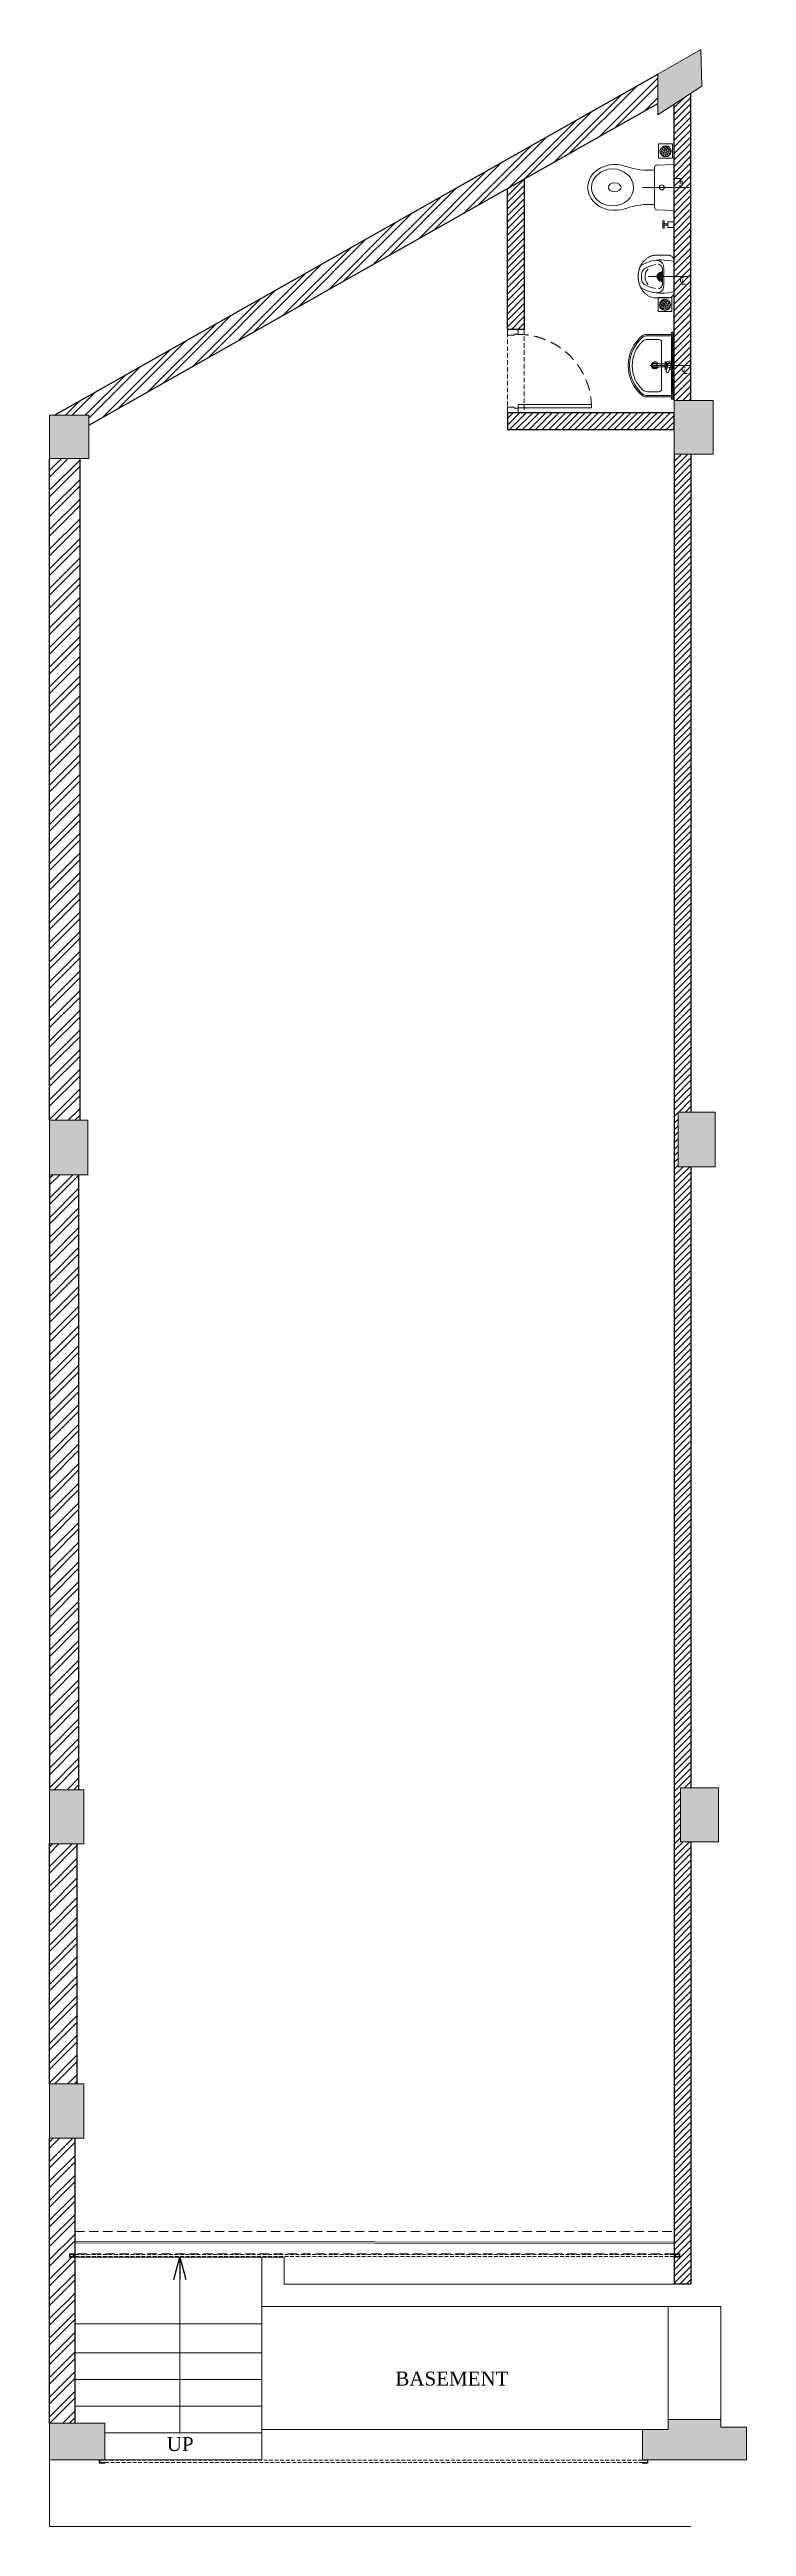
# Model space of a CAD drawing. Header units: feet. Extents: x 0 to 6266, y 0 to 22251.
import ezdxf

# ---------------------------------------------------------------- set-up
doc = ezdxf.new("R2010")
doc.units = ezdxf.units.FT
doc.header["$LTSCALE"] = 33
doc.header["$MEASUREMENT"] = 0
for name, pattern in [('a_p6_plan_L18$0$HIDDEN', [0.375, 0.25, -0.125]), ('CENTER', [2, 1.25, -0.25, 0.25, -0.25]), ('DOT2', [0.125, 0, -0.125]), ('HIDDEN', [9.525, 6.35, -3.175]), ('HIDDEN2', [4.7625, 3.175, -1.5875]), ('HIDDENX2', [0.75, 0.5, -0.25])]:
    doc.linetypes.add(name, pattern=pattern)
for name, color, linetype, lineweight in [('A EL4', 73, 'Continuous', 20), ('A TEXT', 142, 'Continuous', 9), ('A-COL', 243, 'Continuous', 9), ('A-Glazing', 4, 'Continuous', 20), ('A-shutter', 8, 'Continuous', 18), ('A-STAIR', 6, 'Continuous', 5), ('beam', 90, 'Continuous', 9), ('centerline-toilets', 2, 'CENTER', 13), ('column hatch', 5, 'Continuous', 0), ('Door', 2, 'Continuous', 13), ('ele', 252, 'Continuous', 13), ('Fhitting', 152, 'Continuous', 30), ('LENS-DOOR', 34, 'Continuous', 20), ('LENS_CURTAIN', 5, 'a_p6_plan_L18$0$HIDDEN', 9), ('LN-HATCH', 251, 'Continuous', 0), ('Mirror', 150, 'Continuous', 20), ('Panelling', 65, 'Continuous', 18), ('PARTITION', 22, 'Continuous', 30), ('rolling shutter', 1, 'Continuous', 5), ('Toilet', 5, 'Continuous', 9)]:
    doc.layers.add(name, color=color, linetype=linetype, lineweight=lineweight)
doc.layers.add('A-WALL', color=1, linetype='Continuous')
doc.styles.get("Standard").update_dxf_attribs({"font": 'GILC____.TTF'})
doc.dimstyles.new('1_50', dxfattribs={"dimscale": 0, "dimtxt": 150, "dimasz": 63, "dimexe": 63, "dimexo": 63, "dimgap": 63, "dimtad": 0, "dimdec": 0, "dimtxsty": 'Standard', "dimblk": 'ARCHTICK', "dimcen": 2.5, "dimdle": 63, "dimclrd": 9, "dimclre": 9, "dimclrt": 256, "dimadec": 0, "dimazin": 0, "dimtfac": 1, "dimtdec": 0, "dimtmove": 1, "dimatfit": 3, "dimldrblk": 'OPEN30', "dimfxl": 1, "dimlwd": 13, "dimlwe": 13, "dimarcsym": 0})

# ---------------------------------------------------------------- blocks, each defined once
blk = doc.blocks.new('*U9')
at = {"layer": 'A-shutter', "color": 5, "ltscale": 10}
for points in [[(41038450, -1561539), (41038450, -1561544), (41038405, -1561544), (41038405, -1561564), (41038450, -1561564), (41038450, -1561569), (41038400, -1561569), (41038400, -1561539)], [(41043837, -1561539), (41043837, -1561544), (41043882, -1561544), (41043882, -1561564), (41043837, -1561564), (41043837, -1561569), (41043887, -1561569), (41043887, -1561539)]]:
    blk.add_lwpolyline(points, close=True, dxfattribs=at)
at = {"layer": 'A-shutter', "color": 5, "linetype": 'HIDDENX2', "ltscale": 2}
blk.add_lwpolyline([(41038405, -1561544), (41038405, -1561564), (41043882, -1561564), (41043882, -1561544)], close=True, dxfattribs=at)
blk = doc.blocks.new('*U11')
at = {"layer": 'LENS-DOOR'}
for p, q in [((547492, 1778574), (547492, 1779235)), ((547523, 1779235), (547492, 1779235)), ((547523, 1779235), (547523, 1778574)), ((547447, 1778569), (547452, 1778569)), ((547447, 1778484), (547447, 1778569)), ((547452, 1778574), (547489, 1778574)), ((547452, 1778569), (547452, 1778574)), ((547489, 1778540), (547489, 1778574)), ((547489, 1778540), (547499, 1778540)), ((547523, 1778574), (547492, 1778574)), ((547499, 1778479), (547499, 1778540)), ((548145, 1778479), (548145, 1778540)), ((548156, 1778540), (548145, 1778540)), ((548192, 1778574), (548156, 1778574)), ((548156, 1778540), (548156, 1778574)), ((548192, 1778569), (548192, 1778574)), ((548197, 1778569), (548192, 1778569)), ((548197, 1778484), (548197, 1778569)), ((547447, 1778484), (547452, 1778484)), ((547452, 1778479), (547452, 1778484)), ((547452, 1778479), (547499, 1778479)), ((548192, 1778479), (548145, 1778479)), ((548192, 1778479), (548192, 1778484)), ((548197, 1778484), (548192, 1778484))]:
    blk.add_line(p, q, dxfattribs=at)
at = {"layer": 'LENS-DOOR', "color": 7, "linetype": 'HIDDEN2', "extrusion": (0, 0, -1)}
blk.add_ellipse((547492, 1778574), major_axis=(661, 0), ratio=1, start_param=-1.570791, end_param=0.051209, dxfattribs=at)
blk = doc.blocks.new('DLF-RSP-AR-CD-DWG-4DT-3113$0$X-TYPICAL TOILET UPPER FLOORS - 02$0$urinals')
at = {"layer": 'Toilet'}
for p, q in [((0, -16), (0, 8)), ((-46, -115), (46, -115)), ((0, -105), (0, -161))]:
    blk.add_line(p, q, dxfattribs=at)
blk.add_lwpolyline([(135, 0), (-135, 0, 0.036949), (-150, -116, 0.138094), (-100, -297, 0.221721), (-52, -318, 0.062656), (0, -325, 0.062656), (52, -318, 0.221721), (100, -297, 0.138094), (150, -116, 0.036949)], format="xyb", close=True, dxfattribs=at)
for centre, radius, start, end in [((-91, -153), 53.8, 148.4868, 188.6401), ((-94, -145), 47.1, 93.3708, 154.4824), ((-71, -150), 40.2, 106.7016, 169.725), ((414, -38), 538, 193.994, 204.5632), ((3, -1238), 1145, 90.1625, 95.0265), ((-51, -225), 119, 89.5454, 105.8857), ((0, -996), 891, 89.9918, 93.182), ((0, -115), 40, 167.428, 12.572), ((0, -115), 33, 164.1814, 15.8186), ((0, -115), 32, 163.6049, 16.3951), ((0, -115), 22.6, 155.6653, 24.3347), ((0, -115), 14.7, 139.9109, 40.0891), ((-3, -1238), 1145, 84.9735, 89.8375), ((0, -996), 891, 86.818, 90.0082), ((51, -225), 119, 74.1143, 90.4546), ((-414, -38), 538, 335.4368, 346.006), ((71, -150), 40.2, 10.275, 73.2984), ((94, -145), 47.1, 25.5176, 86.6292), ((91, -153), 53.8, 351.3599, 31.5132), ((-30, -241), 50, 204.5632, 250.4606), ((-2, -165), 97.6, 225, 270.9552), ((-2, -161), 135, 250.4606, 270.6492), ((2, -165), 97.6, 269.0448, 315), ((2, -161), 135, 269.3508, 289.5394), ((30, -241), 50, 289.5394, 335.4368)]:
    blk.add_arc(centre, radius, start, end, dxfattribs=at)
blk.add_open_spline([(135, 0), (105, 0), (76, 0), (-13, 0), (-73, 0), (-133, 0), (-133, 0), (-134, 0), (-134, 0), (-135, 0), (-135, 0), (-135, 0), (-135, 0), (-135, 0), (-135, 0), (-135, 0), (-135, 0), (-135, 0), (-135, 0), (-135, 0), (-135, 0), (-135, 0), (-135, 0), (-136, 0), (-136, 0), (-136, 0), (-137, 0), (-138, 0), (-138, 0), (-141, 0), (-142, 0), (-146, -1), (-149, -2), (-155, -3), (-158, -5), (-163, -7), (-166, -9), (-171, -13), (-173, -15), (-178, -19), (-180, -22), (-184, -27), (-185, -29), (-188, -35), (-189, -38), (-191, -43), (-191, -46), (-192, -50), (-192, -51), (-192, -52), (-192, -54), (-193, -56), (-193, -56), (-193, -57), (-193, -57), (-193, -57), (-193, -57), (-193, -57), (-193, -57), (-193, -57), (-193, -57), (-193, -58), (-193, -58), (-193, -58), (-193, -58), (-193, -58), (-193, -58), (-193, -58), (-193, -59), (-193, -59), (-193, -60), (-193, -61), (-193, -62), (-193, -65), (-193, -66), (-193, -72), (-193, -75), (-193, -86), (-193, -93), (-193, -114), (-193, -128), (-193, -146), (-193, -145), (-193, -149), (-193, -150), (-193, -154), (-193, -156), (-193, -159), (-193, -159), (-193, -159), (-193, -159), (-193, -160), (-193, -160), (-193, -160), (-193, -160), (-193, -160), (-193, -160), (-193, -160), (-193, -160), (-193, -160), (-193, -160), (-193, -160), (-193, -161), (-193, -161), (-193, -161), (-193, -162), (-193, -162), (-192, -164), (-192, -165), (-192, -168), (-192, -170), (-192, -176), (-191, -180), (-189, -191), (-188, -198), (-183, -212), (-180, -219), (-173, -233), (-169, -240), (-159, -253), (-154, -259), (-142, -271), (-136, -277), (-123, -287), (-115, -292), (-101, -301), (-93, -305), (-77, -311), (-69, -314), (-53, -319), (-44, -321), (-28, -323), (-20, -324), (-9, -325), (-7, -325), (-3, -325), (-1, -325), (2, -325), (4, -325), (8, -325), (11, -325), (21, -324), (27, -323), (42, -321), (50, -319), (67, -315), (75, -312), (92, -305), (100, -301), (115, -292), (123, -288), (136, -277), (143, -271), (155, -259), (160, -252), (170, -238), (174, -231), (181, -217), (184, -210), (188, -195), (190, -188), (191, -179), (191, -178), (192, -174), (192, -171), (192, -168), (192, -167), (192, -164), (192, -162), (192, -160), (192, -160), (192, -160), (192, -160), (192, -160), (192, -159), (192, -159), (192, -159), (192, -158), (192, -157), (192, -156), (192, -155), (192, -152), (192, -150), (192, -143), (192, -144), (192, -132), (192, -124), (192, -99), (192, -82), (192, -65), (192, -64), (192, -62), (192, -60), (192, -58), (192, -58), (192, -57), (192, -57), (192, -57), (192, -57), (192, -57), (192, -57), (192, -57), (192, -57), (192, -57), (192, -57), (192, -56), (192, -56), (192, -55), (192, -55), (192, -53), (192, -52), (192, -48), (191, -46), (190, -40), (189, -37), (186, -31), (184, -28), (180, -22), (178, -19), (173, -14), (170, -12), (164, -8), (161, -6), (155, -3), (151, -2), (145, -1), (142, 0), (137, 0), (136, 0), (135, 0)], degree=3, knots=[0, 0, 0, 0, 0.329607, 0.329607, 0.988822, 0.988822, 0.996691, 0.996691, 0.998638, 0.998638, 0.99992, 0.99992, 1.000227, 1.000227, 1.000534, 1.000534, 1.001148, 1.001148, 1.002375, 1.002375, 1.00483, 1.00483, 1.009739, 1.009739, 1.019558, 1.019558, 1.039196, 1.039196, 1.078472, 1.078472, 1.157024, 1.157024, 1.314128, 1.314128, 1.471232, 1.471232, 1.628335, 1.628335, 1.785439, 1.785439, 1.942543, 1.942543, 2.099647, 2.099647, 2.256751, 2.256751, 2.413855, 2.413855, 2.450944, 2.450944, 2.525122, 2.525122, 2.556641, 2.556641, 2.563699, 2.563699, 2.567479, 2.567479, 2.57001, 2.57001, 2.570783, 2.570783, 2.572328, 2.572328, 2.573873, 2.573873, 2.576964, 2.576964, 2.583145, 2.583145, 2.595507, 2.595507, 2.620232, 2.620232, 2.669681, 2.669681, 2.76858, 2.76858, 2.966376, 2.966376, 3.36197, 3.36197, 3.45996, 3.45996, 3.491387, 3.491387, 3.554241, 3.554241, 3.562213, 3.562213, 3.566829, 3.566829, 3.570018, 3.570018, 3.570684, 3.570684, 3.571294, 3.571294, 3.571904, 3.571904, 3.573124, 3.573124, 3.575564, 3.575564, 3.580444, 3.580444, 3.590203, 3.590203, 3.609723, 3.609723, 3.648762, 3.648762, 3.72684, 3.72684, 3.861362, 3.861362, 3.995884, 3.995884, 4.130406, 4.130406, 4.264928, 4.264928, 4.39945, 4.39945, 4.533972, 4.533972, 4.668494, 4.668494, 4.803016, 4.803016, 4.937539, 4.937539, 5.072061, 5.072061, 5.118026, 5.118026, 5.144558, 5.144558, 5.17109, 5.17109, 5.224154, 5.224154, 5.330281, 5.330281, 5.468863, 5.468863, 5.607445, 5.607445, 5.746027, 5.746027, 5.884609, 5.884609, 6.023191, 6.023191, 6.161773, 6.161773, 6.300355, 6.300355, 6.438937, 6.438937, 6.577519, 6.577519, 6.602876, 6.602876, 6.653589, 6.653589, 6.673028, 6.673028, 6.711906, 6.711906, 6.713712, 6.713712, 6.715518, 6.715518, 6.719129, 6.719129, 6.726351, 6.726351, 6.740796, 6.740796, 6.769686, 6.769686, 6.827466, 6.827466, 6.943027, 6.943027, 7.174147, 7.174147, 7.636387, 7.636387, 7.659394, 7.659394, 7.705407, 7.705407, 7.71212, 7.71212, 7.713128, 7.713128, 7.714137, 7.714137, 7.716153, 7.716153, 7.720185, 7.720185, 7.728249, 7.728249, 7.744378, 7.744378, 7.776636, 7.776636, 7.841152, 7.841152, 7.970184, 7.970184, 8.14844, 8.14844, 8.326696, 8.326696, 8.504953, 8.504953, 8.683209, 8.683209, 8.861465, 8.861465, 9.039722, 9.039722, 9.217978, 9.217978, 9.283185, 9.283185, 9.283185, 9.283185], dxfattribs=at)
blk = doc.blocks.new('jALI')
at = {"layer": 'Toilet', "ltscale": 5}
h = blk.add_hatch(dxfattribs=at)
h.set_pattern_fill('HEX', color=256, scale=50, angle=135, double=1)
h.set_pattern_definition([(135, (-344825.863, 460708.187), (-7.65465545, -7.65465545), [6.25, -12.5]), (255, (-344825.863, 460708.187), (10.4564538, -2.80179835), [6.25, -12.5]), (195, (-344830.282, 460712.606), (2.80179835, -10.4564538), [6.25, -12.5])])
edge = h.paths.add_edge_path()
edge.add_arc((-393188, 163648), 50, -90, 270)
blk.add_lwpolyline([(-393250, 163582), (-393126, 163582), (-393126, 163709), (-393250, 163709)], close=True, dxfattribs=at)
blk.add_circle((-393188, 163648), 50, dxfattribs=at)
blk = doc.blocks.new('Urinal')
at = {"layer": 'centerline-toilets', "linetype": 'HIDDEN', "ltscale": 10}
blk.add_line((0, 231), (0, -137), dxfattribs=at)
at = {"layer": 'Fhitting', "lineweight": 0, "ltscale": 0.5, "rotation": 180}
blk.add_blockref('DLF-RSP-AR-CD-DWG-4DT-3113$0$X-TYPICAL TOILET UPPER FLOORS - 02$0$urinals', (0, 0), dxfattribs=at)
at = {"layer": 'Fhitting', "lineweight": 0, "ltscale": 0.5, "xscale": -1, "rotation": 90}
blk.add_blockref('jALI', (163394, -393104), dxfattribs=at)
at = {"layer": 'centerline-toilets', "linetype": 'DOT2', "insert": (-31, -69), "char_height": 75, "width": 495.83, "attachment_point": 5, "rotation": 270}
blk.add_mtext('{\\fISOCPEUR|b0|i0|c0|p34;℄}', dxfattribs=at)
blk = doc.blocks.new('Wash Basin')
at = {"layer": 'PARTITION', "lineweight": 9}
h = blk.add_hatch(dxfattribs=at)
h.set_pattern_fill('ANSI38', color=256, scale=70, angle=990, style=0, double=1)
h.set_pattern_definition([(315, (-64.7135, -33.325), (6.18718, 6.18718), []), (45, (-64.7135, -33.325), (6.18718, 18.56155), [21.875, -13.125])])
h.paths.add_polyline_path([(300, -22), (-300, -22), (-300, -34), (300, -34)])
at = {"layer": 'centerline-toilets', "linetype": 'HIDDEN', "ltscale": 10}
blk.add_line((0, -238), (0, 130), dxfattribs=at)
at = {"layer": 'Mirror', "ltscale": 0.5}
blk.add_lwpolyline([(-300, -34), (-300, -46), (300, -46), (300, -34)], close=True, dxfattribs=at)
at = {"layer": 'Panelling', "lineweight": 9}
blk.add_lwpolyline([(-300, -22), (-300, -34), (300, -34), (300, -22)], close=True, dxfattribs=at)
at = {"layer": 'Toilet', "ltscale": 100}
for p, q in [((-280, -32), (-280, -278)), ((-270, -22), (270, -22)), ((-268, -55), (-268, -278)), ((-258, -45), (258, -45)), ((-15, -89), (-15, -208)), ((11, -208), (11, -89)), ((268, -55), (268, -278)), ((280, -32), (280, -278))]:
    blk.add_line(p, q, dxfattribs=at)
blk.add_lwpolyline([(-235, -264, 0.191896), (-217, -309, 0.420236), (217, -309, 0.191896), (235, -264), (235, -161, 0.414214), (210, -136), (-210, -136, 0.414214), (-235, -161)], format="xyb", close=True, dxfattribs=at)
blk.add_lwpolyline([(41, -103), (-41, -103)], dxfattribs=at)
blk.add_lwpolyline([(23, -62), (58, -74, -0.414214), (61, -81), (58, -93, -0.414214), (50, -96), (16, -85)], format="xyb", dxfattribs=at)
for centre, radius in [((-2, -197), 22.5), ((-2, -67), 17.5)]:
    blk.add_circle(centre, radius, dxfattribs=at)
for centre, radius, start, end in [((-270, -32), 10, 90, 180), ((-258, -55), 10, 90, 180), ((-2, -197), 32.1, 113.0898, 66.246), ((-2, -197), 20.5, 128.0403, 237.2899), ((-2, -197), 20.5, 304.4733, 50.7332), ((258, -55), 10, 0, 90), ((270, -32), 10, 0, 90), ((-230, -278), 50, 180, 218.4461), ((0, -89), 348, 219.2826, 320.7174), ((-230, -278), 38, 180, 218.4461), ((0, -89), 336, 219.313, 320.687), ((230, -278), 38, 321.5539, 0), ((230, -278), 50, 321.5539, 0)]:
    blk.add_arc(centre, radius, start, end, dxfattribs=at)
for centre, major_axis, start_param, end_param in [((-2, -67), (0, 38.3), 4.720493, 9.081982), ((-2, -67), (-0.2, -25.6), 1.769108, 7.074098), ((-2, -208), (-9.04, 9.04), 0.785398, 3.926991), ((-2, -67), (0, 38.3), 3.484555, 4.083576)]:
    blk.add_ellipse(centre, major_axis=major_axis, ratio=1, start_param=start_param, end_param=end_param, dxfattribs=at)
at = {"layer": 'centerline-toilets', "linetype": 'DOT2', "insert": (33, 62), "char_height": 75, "width": 495.83, "attachment_point": 5, "rotation": 90}
blk.add_mtext('{\\fISOCPEUR|b0|i0|c0|p34;℄}', dxfattribs=at)
blk = doc.blocks.new('_ArchTick')
at = {"const_width": 0.15}
blk.add_lwpolyline([(-0.5, -0.5), (0.5, 0.5)], dxfattribs=at)
blk = doc.blocks.new('_Open30')
at = {"color": 0, "linetype": 'ByBlock', "lineweight": -2}
for p, q in [((-1, 0.27), (0, 0)), ((0, 0), (-1, -0.27)), ((0, 0), (-1, 0))]:
    blk.add_line(p, q, dxfattribs=at)
blk = doc.blocks.new('*U10')
at = {"layer": 'A-shutter', "color": 5, "ltscale": 10}
for points in [[(41038429, -1561539), (41038429, -1561544), (41038384, -1561544), (41038384, -1561564), (41038429, -1561564), (41038429, -1561569), (41038379, -1561569), (41038379, -1561539)], [(41043263, -1561539), (41043263, -1561544), (41043308, -1561544), (41043308, -1561564), (41043263, -1561564), (41043263, -1561569), (41043313, -1561569), (41043313, -1561539)]]:
    blk.add_lwpolyline(points, close=True, dxfattribs=at)
at = {"layer": 'A-shutter', "color": 5, "linetype": 'HIDDENX2', "ltscale": 2}
blk.add_lwpolyline([(41038384, -1561544), (41038384, -1561564), (41043308, -1561564), (41043308, -1561544)], close=True, dxfattribs=at)

msp = doc.modelspace()

# ---------------------------------------------------------------- hatches: boundary and pattern name
at = {"layer": 'column hatch'}
h = msp.add_hatch(color=8, dxfattribs=at)
h.dxf.hatch_style = 1
h.paths.add_polyline_path([(6266, 600), (6266, 891), (6036, 891), (6036, 961), (5563, 961), (5563, 871), (5330, 871), (5330, 600)])
h.paths.add_polyline_path([(496, 600), (496, 928), (0, 928), (0, 600)])
h.paths.add_polyline_path([(230, 3489), (310, 3489), (310, 3975), (250, 3975), (0, 3975), (0, 3489)])
h.paths.add_polyline_path([(310, 6132), (310, 6618), (0, 6618), (0, 6132)])
h.paths.add_polyline_path([(345, 12143), (345, 12632), (0, 12632), (0, 12143)])
h.paths.add_polyline_path([(355, 18576), (355, 18965), (0, 18965), (0, 18576)])
h.paths.add_polyline_path([(5965, 18615), (5965, 19098), (5617, 19098), (5617, 18615)])
h.paths.add_polyline_path([(5865, 21921), (5854, 22251), (5468, 22029), (5468, 21665)])
h.paths.add_polyline_path([(5983, 12214), (5983, 12705), (5653, 12705), (5653, 12214)])
h.paths.add_polyline_path([(6014, 6150), (6014, 6635), (5674, 6635), (5674, 6150)])
at = {"layer": 'LN-HATCH'}
h = msp.add_hatch(dxfattribs=at)
h.set_pattern_fill('ANSI32', color=256, scale=333, angle=180)
h.set_pattern_definition([(225, (-9279711.25, 5293179.77), (88.2999593, -88.2999593), []), (225, (-9279770.12, 5293179.77), (88.2999593, -88.2999593), [])])
h.paths.add_polyline_path([(275, 12632), (275, 18576), (0, 18576), (0, 12632)])
h.paths.add_polyline_path([(265, 6618), (265, 12143), (0, 12143), (0, 6618)])
h.paths.add_polyline_path([(250, 3975), (250, 6132), (0, 6132), (0, 3975)])
h.paths.add_polyline_path([(230, 928), (230, 3489), (0, 3489), (0, 928)])
h.paths.add_polyline_path([(5468, 21765), (5468, 22029), (45, 18965), (355, 18965), (355, 18876)])
h = msp.add_hatch(dxfattribs=at)
h.set_pattern_fill('ANSI31', color=256, scale=333, angle=180)
h.set_pattern_definition([(225, (-9279711.25, 5293179.775), (29.43331977, -29.43331977), [])])
h.paths.add_polyline_path([(5767, 19098), (5767, 21858), (5617, 21761), (5617, 19098)])
h.paths.add_polyline_path([(5653, 12705), (5767, 12705), (5767, 18615), (5617, 18615), (5617, 2176), (5767, 2176), (5767, 6150), (5674, 6150), (5674, 6635), (5767, 6635), (5767, 12214), (5653, 12214)])
h = msp.add_hatch(dxfattribs=at)
h.set_pattern_fill('ANSI31', color=256, scale=333, angle=180)
h.set_pattern_definition([(225, (3986.913, 13448.876), (29.43332, -29.43332), [])])
h.paths.add_polyline_path([(4267, 19736), (4117, 19736), (4117, 21001), (4267, 21086)])
h.paths.add_polyline_path([(4117, 18986), (4117, 18836), (5617, 18836), (5617, 18986)])

# ---------------------------------------------------------------- linework, layer by layer
at = {"layer": 'A EL4'}
msp.add_line((496, 600), (1910, 600), dxfattribs=at)
at = {"layer": 'A-COL'}
msp.add_lwpolyline([(5468, 22029), (5468, 21665), (5865, 21921), (5854, 22251), (5468, 22029)], dxfattribs=at)
for points in [[(355, 18576), (355, 18965), (0, 18965), (0, 18576)], [(5617, 18615), (5617, 19098), (5965, 19098), (5965, 18615)], [(5653, 12214), (5653, 12705), (5983, 12705), (5983, 12214)], [(345, 12143), (345, 12632), (0, 12632), (0, 12143)], [(310, 6132), (310, 6618), (0, 6618), (0, 6132)], [(6014, 6150), (6014, 6635), (5674, 6635), (5674, 6150)], [(230, 3489), (0, 3489), (0, 3975), (250, 3975), (310, 3975), (310, 3489)], [(496, 928), (0, 928), (0, 600), (496, 600)], [(5330, 600), (6266, 600), (6266, 891), (6036, 891), (6036, 961), (5563, 961), (5563, 871), (5330, 871)]]:
    msp.add_lwpolyline(points, close=True, dxfattribs=at)
at = {"layer": 'A-Glazing'}
msp.add_lwpolyline([(230, 2561), (5617, 2553), (5617, 2541), (230, 2549)], close=True, dxfattribs=at)
at = {"layer": 'A-STAIR'}
for p, q in [((230, 2419), (1910, 2419)), ((1910, 1976), (1910, 2419)), ((1910, 2419), (2110, 2419)), ((2110, 2419), (2110, 2176)), ((5767, 2176), (2110, 2176)), ((230, 1819), (1910, 1819)), ((1910, 1976), (1910, 600)), ((6036, 1976), (1910, 1976)), ((230, 1560), (1910, 1560)), ((230, 1320), (1910, 1320)), ((230, 1080), (1910, 1080)), ((496, 840), (1910, 840)), ((5330, 871), (1910, 871)), ((0, 600), (0, 0)), ((0, 0), (5767, 0))]:
    msp.add_line(p, q, dxfattribs=at)
at = {"layer": 'A-STAIR', "linetype": 'HIDDEN', "ltscale": 5}
for p, q in [((5563, 961), (5563, 1976)), ((6036, 961), (6036, 1976))]:
    msp.add_line(p, q, dxfattribs=at)
at = {"layer": 'A-WALL'}
for p, q in [((45, 18965), (5468, 22029)), ((5767, 19098), (5767, 21858)), ((355, 18876), (5468, 21765)), ((5617, 19098), (5617, 21761)), ((0, 12632), (0, 18576)), ((275, 12632), (275, 18576)), ((5617, 18615), (5617, 2176)), ((5767, 18615), (5767, 12705)), ((0, 12143), (0, 6618)), ((265, 6618), (265, 12143)), ((5767, 12214), (5767, 6635)), ((0, 3975), (0, 6132)), ((250, 3975), (250, 6132)), ((5767, 6150), (5767, 2176)), ((0, 928), (0, 3489)), ((230, 928), (230, 3489)), ((5767, 2176), (5617, 2176))]:
    msp.add_line(p, q, dxfattribs=at)
for points in [[(4267, 19736), (4117, 19736), (4117, 21001), (4267, 21086)], [(4117, 18836), (5617, 18836), (5617, 18986), (4117, 18986)]]:
    msp.add_lwpolyline(points, close=True, dxfattribs=at)
at = {"layer": 'beam', "linetype": 'HIDDEN', "ltscale": 0.4}
msp.add_lwpolyline([(230, 2649), (5617, 2649), (5617, 2449), (230, 2449)], close=True, dxfattribs=at)
at = {"layer": 'centerline-toilets', "linetype": 'HIDDEN', "ltscale": 10}
msp.add_line((5331, 21012), (5752, 21012), dxfattribs=at)
at = {"layer": 'LENS_CURTAIN', "ltscale": 5}
msp.add_lwpolyline([(4117, 18986), (4117, 19736), (4267, 19736), (4267, 18986)], close=True, dxfattribs=at)
at = {"layer": 'Toilet'}
for p, q in [((5440, 20831), (5440, 21194)), ((5611, 21217), (5460, 21213)), ((5617, 21212), (5617, 20812)), ((5611, 20806), (5460, 20812))]:
    msp.add_line(p, q, dxfattribs=at)
at = {"layer": 'Toilet', "ltscale": 100}
for p, q in [((5514, 20646), (5514, 20711)), ((5525, 20711), (5514, 20711)), ((5525, 20685), (5525, 20711)), ((5617, 20704), (5560, 20704)), ((5560, 20652), (5560, 20704)), ((5617, 20652), (5617, 20704)), ((5514, 20685), (5560, 20685)), ((5514, 20672), (5560, 20672)), ((5525, 20646), (5514, 20646)), ((5525, 20646), (5525, 20672)), ((5560, 20652), (5617, 20652))]:
    msp.add_line(p, q, dxfattribs=at)
at = {"layer": 'Toilet'}
msp.add_circle((5505, 21012), 22.9, dxfattribs=at)
for centre, radius, start, end in [((5386, 21788), 622, 250.9381, 275.003), ((5459, 21194), 19.3, 89.1019, 179.6491), ((5611, 21212), 5.72, 0, 92.0454), ((5391, 20236), 623, 85.4383, 109.4804), ((5459, 20831), 19.3, 180.3509, 270.8981), ((5611, 20812), 5.72, 267.9546, 0)]:
    msp.add_arc(centre, radius, start, end, dxfattribs=at)
for centre, major_axis, ratio, start_param, end_param in [((5083, 21012), (245, 0), 0.842028, 7.436326, 11.41323), ((5082, 21012), (57.2, 0), 0.7, 1.570796326794896, 7.853981633974482)]:
    msp.add_ellipse(centre, major_axis=major_axis, ratio=ratio, start_param=start_param, end_param=end_param, dxfattribs=at)
msp.add_ellipse((5062, 21012), major_axis=(189, 0), ratio=0.878788, dxfattribs=at)

# ---------------------------------------------------------------- block references
at = {"layer": 'Door', "xscale": -1, "rotation": 270}
msp.add_blockref('*U11', (-1774362, -528461), dxfattribs=at)
at = {"layer": 'ele', "color": 0, "lineweight": -2}
for name, p, rotation in [('Urinal', (5617, 20211), 89.9999999998287), ('Wash Basin', (5639, 19411), 270)]:
    msp.add_blockref(name, p, dxfattribs=dict(at, rotation=rotation))
at = {"layer": 'Fhitting', "lineweight": 0, "ltscale": 0.5, "xscale": -1, "rotation": 180}
msp.add_blockref('jALI', (398726, 184985), dxfattribs=at)
at = {"layer": 'rolling shutter'}
for name, p in [('*U9', (-41038220, 1563988)), ('*U10', (-41037933, 1562139))]:
    msp.add_blockref(name, p, dxfattribs=at)

# ---------------------------------------------------------------- texts
at = {"layer": 'A TEXT', "insert": (3109, 1391), "char_height": 125, "attachment_point": 1}
msp.add_mtext_dynamic_manual_height_columns('{\\fCentury|b0|i0|c0|p18;BASEMENT}', width=3292.7, gutter_width=25.6, heights=[0], dxfattribs=at)
at = {"layer": 'A-STAIR', "insert": (1054, 803), "char_height": 125, "attachment_point": 1}
msp.add_mtext_dynamic_manual_height_columns('{\\fCentury|b0|i0|c0|p18;UP}', width=3292.7, gutter_width=25.6, heights=[0], dxfattribs=at)
at = {"layer": 'centerline-toilets', "linetype": 'DOT2', "insert": (5674, 21048), "char_height": 85.83, "width": 567.4, "attachment_point": 5, "rotation": 180}
msp.add_mtext('{\\fISOCPEUR|b0|i0|c0|p34;℄}', dxfattribs=at)

# ---------------------------------------------------------------- leaders
at = {"layer": 'A-STAIR'}
msp.add_leader([(1171, 2419), (1171, 840)], dimstyle='1_50', override={"dimscale": 1, "dimasz": 200, "dimclrd": 256}, dxfattribs=at)

doc.saveas('drawing.dxf')
